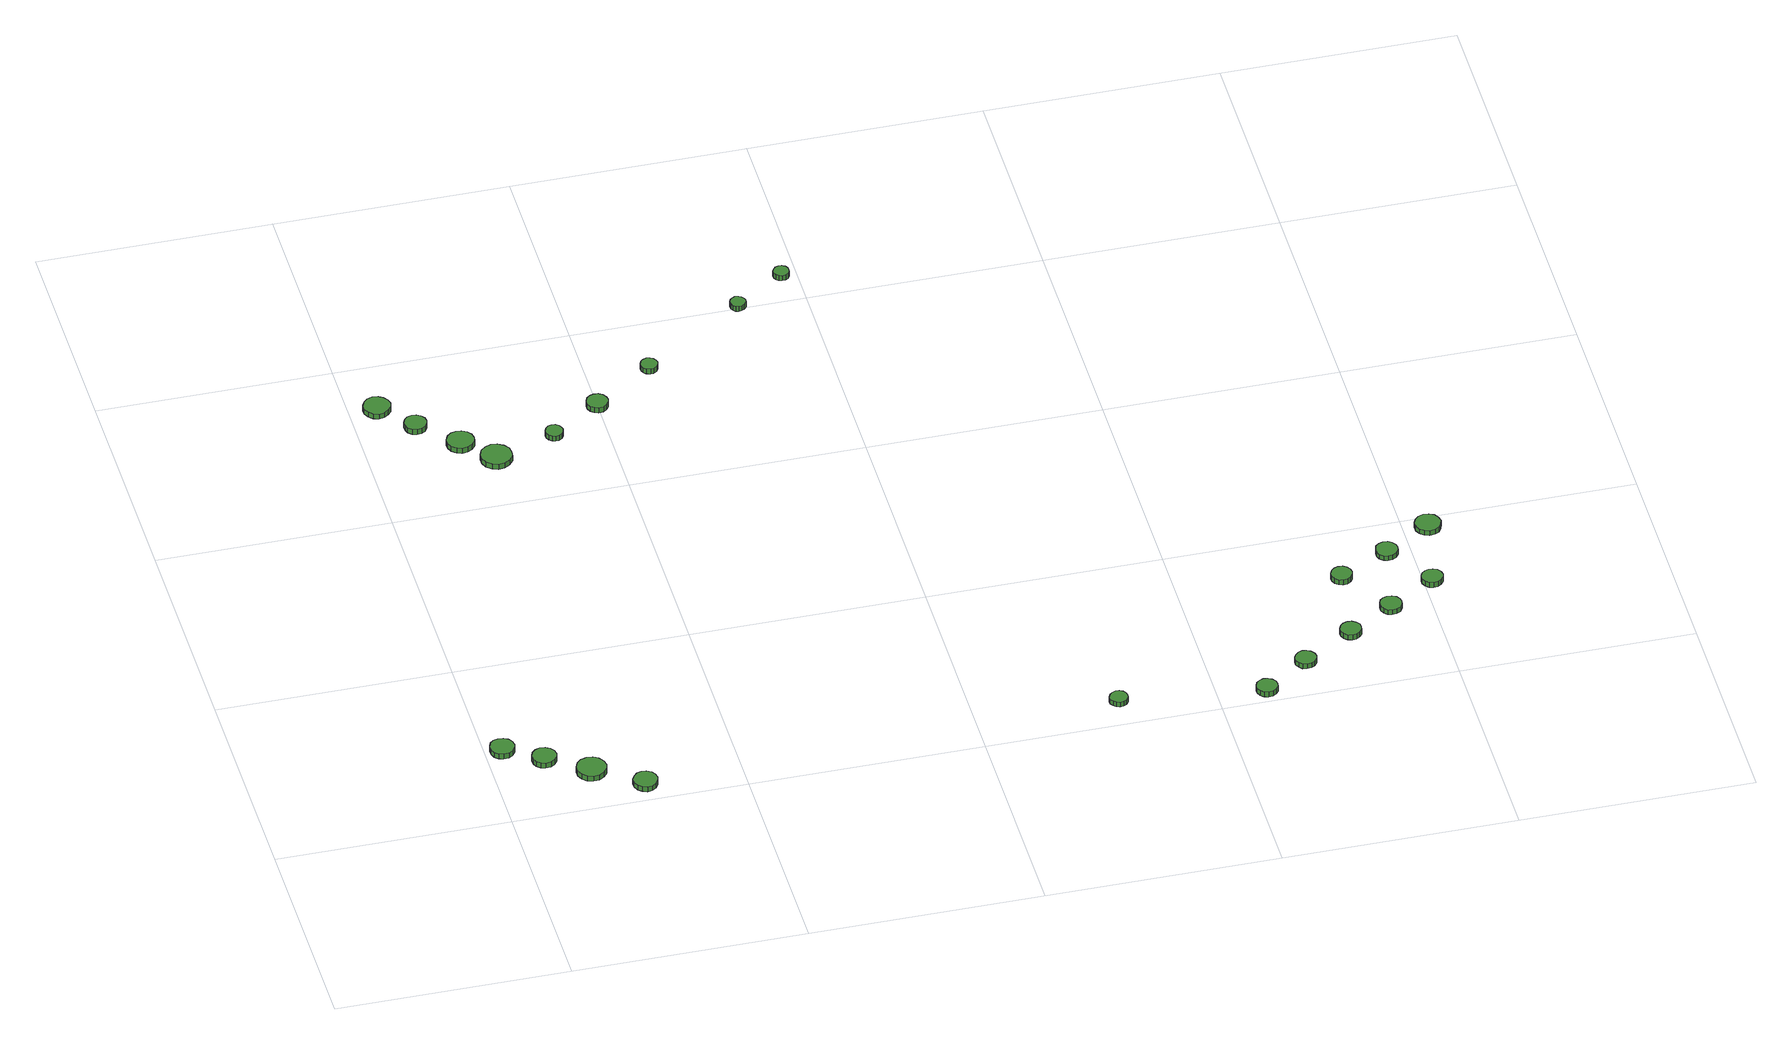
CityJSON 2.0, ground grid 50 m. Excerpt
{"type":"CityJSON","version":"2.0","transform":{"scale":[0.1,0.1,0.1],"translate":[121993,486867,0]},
"CityObjects":{
"tree1":{"type":"SolitaryVegetationObject","attributes":{"function":"something"},"geometry":[{"type":"MultiSurface","lod":"1","boundaries":[[[0,1,2,3,4,5,6,7,8,9,10,11,12,13,14]],[[15,16,17,18,19,20,21,22,23,24,25,26,27,28,29]],[[0,29,28,1]],[[1,28,27,2]],[[2,27,26,3]],[[3,26,25,4]],[[4,25,24,5]],[[5,24,23,6]],[[6,23,22,7]],[[7,22,21,8]],[[8,21,20,9]],[[9,20,19,10]],[[10,19,18,11]],[[11,18,17,12]],[[12,17,16,13]],[[13,16,15,14]],[[14,15,29,0]]]}]},
"tree2":{"type":"SolitaryVegetationObject","attributes":{"function":"something"},"geometry":[{"type":"MultiSurface","lod":"1","boundaries":[[[30,31,32,33,34,35,36,37,38,39,40,41,42,43,44]],[[45,46,47,48,49,50,51,52,53,54,55,56,57,58,59]],[[30,59,58,31]],[[31,58,57,32]],[[32,57,56,33]],[[33,56,55,34]],[[34,55,54,35]],[[35,54,53,36]],[[36,53,52,37]],[[37,52,51,38]],[[38,51,50,39]],[[39,50,49,40]],[[40,49,48,41]],[[41,48,47,42]],[[42,47,46,43]],[[43,46,45,44]],[[44,45,59,30]]]}]},
"tree3":{"type":"SolitaryVegetationObject","attributes":{"function":"something"},"geometry":[{"type":"MultiSurface","lod":"1","boundaries":[[[60,61,62,63,64,65,66,67,68,69,70,71,72,73,74]],[[75,76,77,78,79,80,81,82,83,84,85,86,87,88,89]],[[60,89,88,61]],[[61,88,87,62]],[[62,87,86,63]],[[63,86,85,64]],[[64,85,84,65]],[[65,84,83,66]],[[66,83,82,67]],[[67,82,81,68]],[[68,81,80,69]],[[69,80,79,70]],[[70,79,78,71]],[[71,78,77,72]],[[72,77,76,73]],[[73,76,75,74]],[[74,75,89,60]]]}]},
"tree4":{"type":"SolitaryVegetationObject","attributes":{"function":"something"},"geometry":[{"type":"MultiSurface","lod":"1","boundaries":[[[90,91,92,93,94,95,96,97,98,99,100,101,102,103,104]],[[105,106,107,108,109,110,111,112,113,114,115,116,117,118,119]],[[90,119,118,91]],[[91,118,117,92]],[[92,117,116,93]],[[93,116,115,94]],[[94,115,114,95]],[[95,114,113,96]],[[96,113,112,97]],[[97,112,111,98]],[[98,111,110,99]],[[99,110,109,100]],[[100,109,108,101]],[[101,108,107,102]],[[102,107,106,103]],[[103,106,105,104]],[[104,105,119,90]]]}]},
"tree5":{"type":"SolitaryVegetationObject","attributes":{"function":"something"},"geometry":[{"type":"MultiSurface","lod":"1","boundaries":[[[120,121,122,123,124,125,126,127,128,129,130,131,132,133,134]],[[135,136,137,138,139,140,141,142,143,144,145,146,147,148,149]],[[120,149,148,121]],[[121,148,147,122]],[[122,147,146,123]],[[123,146,145,124]],[[124,145,144,125]],[[125,144,143,126]],[[126,143,142,127]],[[127,142,141,128]],[[128,141,140,129]],[[129,140,139,130]],[[130,139,138,131]],[[131,138,137,132]],[[132,137,136,133]],[[133,136,135,134]],[[134,135,149,120]]]}]},
"tree6":{"type":"SolitaryVegetationObject","attributes":{"function":"something"},"geometry":[{"type":"MultiSurface","lod":"1","boundaries":[[[150,151,152,153,154,155,156,157,158,159,160,161,162,163,164]],[[165,166,167,168,169,170,171,172,173,174,175,176,177,178,179]],[[150,179,178,151]],[[151,178,177,152]],[[152,177,176,153]],[[153,176,175,154]],[[154,175,174,155]],[[155,174,173,156]],[[156,173,172,157]],[[157,172,171,158]],[[158,171,170,159]],[[159,170,169,160]],[[160,169,168,161]],[[161,168,167,162]],[[162,167,166,163]],[[163,166,165,164]],[[164,165,179,150]]]}]},
"tree7":{"type":"SolitaryVegetationObject","attributes":{"function":"something"},"geometry":[{"type":"MultiSurface","lod":"1","boundaries":[[[180,181,182,183,184,185,186,187,188,189,190,191,192,193,194]],[[195,196,197,198,199,200,201,202,203,204,205,206,207,208,209]],[[180,209,208,181]],[[181,208,207,182]],[[182,207,206,183]],[[183,206,205,184]],[[184,205,204,185]],[[185,204,203,186]],[[186,203,202,187]],[[187,202,201,188]],[[188,201,200,189]],[[189,200,199,190]],[[190,199,198,191]],[[191,198,197,192]],[[192,197,196,193]],[[193,196,195,194]],[[194,195,209,180]]]}]},
"tree8":{"type":"SolitaryVegetationObject","attributes":{"function":"something"},"geometry":[{"type":"MultiSurface","lod":"1","boundaries":[[[210,211,212,213,214,215,216,217,218,219,220,221,222,223,224]],[[225,226,227,228,229,230,231,232,233,234,235,236,237,238,239]],[[210,239,238,211]],[[211,238,237,212]],[[212,237,236,213]],[[213,236,235,214]],[[214,235,234,215]],[[215,234,233,216]],[[216,233,232,217]],[[217,232,231,218]],[[218,231,230,219]],[[219,230,229,220]],[[220,229,228,221]],[[221,228,227,222]],[[222,227,226,223]],[[223,226,225,224]],[[224,225,239,210]]]}]},
"tree9":{"type":"SolitaryVegetationObject","attributes":{"function":"something"},"geometry":[{"type":"MultiSurface","lod":"1","boundaries":[[[240,241,242,243,244,245,246,247,248,249,250,251,252,253,254]],[[255,256,257,258,259,260,261,262,263,264,265,266,267,268,269]],[[240,269,268,241]],[[241,268,267,242]],[[242,267,266,243]],[[243,266,265,244]],[[244,265,264,245]],[[245,264,263,246]],[[246,263,262,247]],[[247,262,261,248]],[[248,261,260,249]],[[249,260,259,250]],[[250,259,258,251]],[[251,258,257,252]],[[252,257,256,253]],[[253,256,255,254]],[[254,255,269,240]]]}]},
"tree10":{"type":"SolitaryVegetationObject","attributes":{"function":"something"},"geometry":[{"type":"MultiSurface","lod":"1","boundaries":[[[270,271,272,273,274,275,276,277,278,279,280,281,282,283,284]],[[285,286,287,288,289,290,291,292,293,294,295,296,297,298,299]],[[270,299,298,271]],[[271,298,297,272]],[[272,297,296,273]],[[273,296,295,274]],[[274,295,294,275]],[[275,294,293,276]],[[276,293,292,277]],[[277,292,291,278]],[[278,291,290,279]],[[279,290,289,280]],[[280,289,288,281]],[[281,288,287,282]],[[282,287,286,283]],[[283,286,285,284]],[[284,285,299,270]]]}]},
"tree11":{"type":"SolitaryVegetationObject","attributes":{"function":"something"},"geometry":[{"type":"MultiSurface","lod":"1","boundaries":[[[300,301,302,303,304,305,306,307,308,309,310,311,312,313,314]],[[315,316,317,318,319,320,321,322,323,324,325,326,327,328,329]],[[300,329,328,301]],[[301,328,327,302]],[[302,327,326,303]],[[303,326,325,304]],[[304,325,324,305]],[[305,324,323,306]],[[306,323,322,307]],[[307,322,321,308]],[[308,321,320,309]],[[309,320,319,310]],[[310,319,318,311]],[[311,318,317,312]],[[312,317,316,313]],[[313,316,315,314]],[[314,315,329,300]]]}]},
"tree12":{"type":"SolitaryVegetationObject","attributes":{"function":"something"},"geometry":[{"type":"MultiSurface","lod":"1","boundaries":[[[330,331,332,333,334,335,336,337,338,339,340,341,342,343,344]],[[345,346,347,348,349,350,351,352,353,354,355,356,357,358,359]],[[330,359,358,331]],[[331,358,357,332]],[[332,357,356,333]],[[333,356,355,334]],[[334,355,354,335]],[[335,354,353,336]],[[336,353,352,337]],[[337,352,351,338]],[[338,351,350,339]],[[339,350,349,340]],[[340,349,348,341]],[[341,348,347,342]],[[342,347,346,343]],[[343,346,345,344]],[[344,345,359,330]]]}]},
"tree13":{"type":"SolitaryVegetationObject","attributes":{"function":"something"},"geometry":[{"type":"MultiSurface","lod":"1","boundaries":[[[360,361,362,363,364,365,366,367,368,369,370,371,372,373,374]],[[375,376,377,378,379,380,381,382,383,384,385,386,387,388,389]],[[360,389,388,361]],[[361,388,387,362]],[[362,387,386,363]],[[363,386,385,364]],[[364,385,384,365]],[[365,384,383,366]],[[366,383,382,367]],[[367,382,381,368]],[[368,381,380,369]],[[369,380,379,370]],[[370,379,378,371]],[[371,378,377,372]],[[372,377,376,373]],[[373,376,375,374]],[[374,375,389,360]]]}]},
"tree14":{"type":"SolitaryVegetationObject","attributes":{"function":"something"},"geometry":[{"type":"MultiSurface","lod":"1","boundaries":[[[390,391,392,393,394,395,396,397,398,399,400,401,402,403,404]],[[405,406,407,408,409,410,411,412,413,414,415,416,417,418,419]],[[390,419,418,391]],[[391,418,417,392]],[[392,417,416,393]],[[393,416,415,394]],[[394,415,414,395]],[[395,414,413,396]],[[396,413,412,397]],[[397,412,411,398]],[[398,411,410,399]],[[399,410,409,400]],[[400,409,408,401]],[[401,408,407,402]],[[402,407,406,403]],[[403,406,405,404]],[[404,405,419,390]]]}]},
"tree15":{"type":"SolitaryVegetationObject","attributes":{"function":"something"},"geometry":[{"type":"MultiSurface","lod":"1","boundaries":[[[420,421,422,423,424,425,426,427,428,429,430,431,432,433,434]],[[435,436,437,438,439,440,441,442,443,444,445,446,447,448,449]],[[420,449,448,421]],[[421,448,447,422]],[[422,447,446,423]],[[423,446,445,424]],[[424,445,444,425]],[[425,444,443,426]],[[426,443,442,427]],[[427,442,441,428]],[[428,441,440,429]],[[429,440,439,430]],[[430,439,438,431]],[[431,438,437,432]],[[432,437,436,433]],[[433,436,435,434]],[[434,435,449,420]]]}]},
"tree16":{"type":"SolitaryVegetationObject","attributes":{"function":"something"},"geometry":[{"type":"MultiSurface","lod":"1","boundaries":[[[450,451,452,453,454,455,456,457,458,459,460,461,462,463,464]],[[465,466,467,468,469,470,471,472,473,474,475,476,477,478,479]],[[450,479,478,451]],[[451,478,477,452]],[[452,477,476,453]],[[453,476,475,454]],[[454,475,474,455]],[[455,474,473,456]],[[456,473,472,457]],[[457,472,471,458]],[[458,471,470,459]],[[459,470,469,460]],[[460,469,468,461]],[[461,468,467,462]],[[462,467,466,463]],[[463,466,465,464]],[[464,465,479,450]]]}]},
"tree17":{"type":"SolitaryVegetationObject","attributes":{"function":"something"},"geometry":[{"type":"MultiSurface","lod":"1","boundaries":[[[480,481,482,483,484,485,486,487,488,489,490,491,492,493,494]],[[495,496,497,498,499,500,501,502,503,504,505,506,507,508,509]],[[480,509,508,481]],[[481,508,507,482]],[[482,507,506,483]],[[483,506,505,484]],[[484,505,504,485]],[[485,504,503,486]],[[486,503,502,487]],[[487,502,501,488]],[[488,501,500,489]],[[489,500,499,490]],[[490,499,498,491]],[[491,498,497,492]],[[492,497,496,493]],[[493,496,495,494]],[[494,495,509,480]]]}]},
"tree18":{"type":"SolitaryVegetationObject","attributes":{"function":"something"},"geometry":[{"type":"MultiSurface","lod":"1","boundaries":[[[510,511,512,513,514,515,516,517,518,519,520,521,522,523,524]],[[525,526,527,528,529,530,531,532,533,534,535,536,537,538,539]],[[510,539,538,511]],[[511,538,537,512]],[[512,537,536,513]],[[513,536,535,514]],[[514,535,534,515]],[[515,534,533,516]],[[516,533,532,517]],[[517,532,531,518]],[[518,531,530,519]],[[519,530,529,520]],[[520,529,528,521]],[[521,528,527,522]],[[522,527,526,523]],[[523,526,525,524]],[[524,525,539,510]]]}]},
"tree19":{"type":"SolitaryVegetationObject","attributes":{"function":"something"},"geometry":[{"type":"MultiSurface","lod":"1","boundaries":[[[540,541,542,543,544,545,546,547,548,549,550,551,552,553,554]],[[555,556,557,558,559,560,561,562,563,564,565,566,567,568,569]],[[540,569,568,541]],[[541,568,567,542]],[[542,567,566,543]],[[543,566,565,544]],[[544,565,564,545]],[[545,564,563,546]],[[546,563,562,547]],[[547,562,561,548]],[[548,561,560,549]],[[549,560,559,550]],[[550,559,558,551]],[[551,558,557,552]],[[552,557,556,553]],[[553,556,555,554]],[[554,555,569,540]]]}]},
"tree20":{"type":"SolitaryVegetationObject","attributes":{"function":"something"},"geometry":[{"type":"MultiSurface","lod":"1","boundaries":[[[570,571,572,573,574,575,576,577,578,579,580,581,582,583,584]],[[585,586,587,588,589,590,591,592,593,594,595,596,597,598,599]],[[570,599,598,571]],[[571,598,597,572]],[[572,597,596,573]],[[573,596,595,574]],[[574,595,594,575]],[[575,594,593,576]],[[576,593,592,577]],[[577,592,591,578]],[[578,591,590,579]],[[579,590,589,580]],[[580,589,588,581]],[[581,588,587,582]],[[582,587,586,583]],[[583,586,585,584]],[[584,585,599,570]]]}]},
"tree21":{"type":"SolitaryVegetationObject","attributes":{"function":"something"},"geometry":[{"type":"MultiSurface","lod":"1","boundaries":[[[600,601,602,603,604,605,606,607,608,609,610,611,612,613,614]],[[615,616,617,618,619,620,621,622,623,624,625,626,627,628,629]],[[600,629,628,601]],[[601,628,627,602]],[[602,627,626,603]],[[603,626,625,604]],[[604,625,624,605]],[[605,624,623,606]],[[606,623,622,607]],[[607,622,621,608]],[[608,621,620,609]],[[609,620,619,610]],[[610,619,618,611]],[[611,618,617,612]],[[612,617,616,613]],[[613,616,615,614]],[[614,615,629,600]]]}]},
"tree22":{"type":"SolitaryVegetationObject","attributes":{"function":"something"},"geometry":[{"type":"MultiSurface","lod":"1","boundaries":[[[630,631,632,633,634,635,636,637,638,639,640,641,642,643,644]],[[645,646,647,648,649,650,651,652,653,654,655,656,657,658,659]],[[630,659,658,631]],[[631,658,657,632]],[[632,657,656,633]],[[633,656,655,634]],[[634,655,654,635]],[[635,654,653,636]],[[636,653,652,637]],[[637,652,651,638]],[[638,651,650,639]],[[639,650,649,640]],[[640,649,648,641]],[[641,648,647,642]],[[642,647,646,643]],[[643,646,645,644]],[[644,645,659,630]]]}]}
},
"vertices":[
[61,218,22],[59,229,22],[52,238,22],[43,243,22],[32,244,22],[22,241,22],[14,234,22],[10,224,22],[10,213,22],[14,203,22],[22,196,22],[32,193,22],[43,194,22],[52,199,22],[59,208,22],[59,208,9],[52,199,9],[43,194,9],[32,193,9],[22,196,9],[14,203,9],[10,213,9],[10,224,9],[14,234,9],[22,241,9],[32,244,9],[43,243,9],[52,238,9],[59,229,9],[61,218,9],
[137,169,22],[135,179,22],[128,188,22],[119,193,22],[108,195,22],[98,191,22],[90,184,22],[86,174,22],[86,163,22],[90,154,22],[98,146,22],[108,143,22],[119,144,22],[128,150,22],[135,158,22],[135,158,9],[128,150,9],[119,144,9],[108,143,9],[98,146,9],[90,154,9],[86,163,9],[86,174,9],[90,184,9],[98,191,9],[108,195,9],[119,193,9],[128,188,9],[135,179,9],[137,169,9],
[228,109,22],[225,122,22],[217,133,22],[206,140,22],[193,141,22],[180,137,22],[170,128,22],[165,116,22],[165,103,22],[170,91,22],[180,82,22],[193,78,22],[206,79,22],[217,86,22],[225,96,22],[225,96,9],[217,86,9],[206,79,9],[193,78,9],[180,82,9],[170,91,9],[165,103,9],[165,116,9],[170,128,9],[180,137,9],[193,141,9],[206,140,9],[217,133,9],[225,122,9],[228,109,9],
[319,44,22],[317,55,22],[311,63,22],[301,69,22],[291,70,22],[281,67,22],[273,59,22],[268,50,22],[268,39,22],[273,29,22],[281,22,22],[291,18,22],[301,19,22],[311,25,22],[317,34,22],[317,34,9],[311,25,9],[301,19,9],[291,18,9],[281,22,9],[273,29,9],[268,39,9],[268,50,9],[273,59,9],[281,67,9],[291,70,9],[301,69,9],[311,63,9],[317,55,9],[319,44,9],
[88,1362,15],[85,1374,15],[78,1383,15],[68,1389,15],[56,1391,15],[45,1387,15],[36,1379,15],[31,1368,15],[31,1356,15],[36,1345,15],[45,1337,15],[56,1333,15],[68,1335,15],[78,1341,15],[85,1350,15],[85,1350,2],[78,1341,2],[68,1335,2],[56,1333,2],[45,1337,2],[36,1345,2],[31,1356,2],[31,1368,2],[36,1379,2],[45,1387,2],[56,1391,2],[68,1389,2],[78,1383,2],[85,1374,2],[88,1362,2],
[145,1287,17],[143,1297,17],[137,1305,17],[129,1310,17],[119,1311,17],[109,1308,17],[102,1301,17],[98,1292,17],[98,1282,17],[102,1273,17],[109,1266,17],[119,1263,17],[129,1264,17],[137,1269,17],[143,1277,17],[143,1277,4],[137,1269,4],[129,1264,4],[119,1263,4],[109,1266,4],[102,1273,4],[98,1282,4],[98,1292,4],[102,1301,4],[109,1308,4],[119,1311,4],[129,1310,4],[137,1305,4],[143,1297,4],[145,1287,4],
[225,1208,19],[223,1219,19],[216,1229,19],[205,1235,19],[193,1236,19],[182,1233,19],[173,1225,19],[168,1214,19],[168,1202,19],[173,1191,19],[182,1183,19],[193,1179,19],[205,1180,19],[216,1186,19],[223,1196,19],[223,1196,6],[216,1186,6],[205,1180,6],[193,1179,6],[182,1183,6],[173,1191,6],[168,1202,6],[168,1214,6],[173,1225,6],[182,1233,6],[193,1236,6],[205,1235,6],[216,1229,6],[223,1219,6],[225,1208,6],
[288,1141,21],[286,1155,21],[277,1166,21],[265,1173,21],[252,1175,21],[239,1170,21],[228,1161,21],[223,1148,21],[223,1135,21],[228,1122,21],[239,1113,21],[252,1108,21],[265,1110,21],[277,1117,21],[286,1128,21],[286,1128,8],[277,1117,8],[265,1110,8],[252,1108,8],[239,1113,8],[228,1122,8],[223,1135,8],[223,1148,8],[228,1161,8],[239,1170,8],[252,1175,8],[265,1173,8],[277,1166,8],[286,1155,8],[288,1141,8],
[408,1186,22],[406,1194,22],[402,1200,22],[395,1204,22],[387,1205,22],[380,1203,22],[374,1197,22],[371,1190,22],[371,1182,22],[374,1175,22],[380,1170,22],[387,1167,22],[395,1168,22],[402,1172,22],[406,1179,22],[406,1179,9],[402,1172,9],[395,1168,9],[387,1167,9],[380,1170,9],[374,1175,9],[371,1182,9],[371,1190,9],[374,1197,9],[380,1203,9],[387,1205,9],[395,1204,9],[402,1200,9],[406,1194,9],[408,1186,9],
[521,1260,20],[519,1269,20],[514,1277,20],[506,1282,20],[496,1283,20],[487,1280,20],[480,1274,20],[476,1265,20],[476,1255,20],[480,1246,20],[487,1240,20],[496,1237,20],[506,1238,20],[514,1243,20],[519,1251,20],[519,1251,7],[514,1243,7],[506,1238,7],[496,1237,7],[487,1240,7],[480,1246,7],[476,1255,7],[476,1265,7],[480,1274,7],[487,1280,7],[496,1283,7],[506,1282,7],[514,1277,7],[519,1269,7],[521,1260,7],
[649,1352,20],[647,1359,20],[643,1365,20],[636,1369,20],[629,1370,20],[621,1367,20],[616,1362,20],[613,1355,20],[613,1348,20],[616,1341,20],[621,1336,20],[629,1333,20],[636,1334,20],[643,1338,20],[647,1344,20],[647,1344,7],[643,1338,7],[636,1334,7],[629,1333,7],[621,1336,7],[616,1341,7],[613,1348,7],[613,1355,7],[616,1362,7],[621,1367,7],[629,1370,7],[636,1369,7],[643,1365,7],[647,1359,7],[649,1352,7],
[873,1504,19],[872,1510,19],[867,1516,19],[861,1519,19],[854,1520,19],[848,1518,19],[843,1513,19],[840,1507,19],[840,1500,19],[843,1494,19],[848,1489,19],[854,1487,19],[861,1488,19],[867,1491,19],[872,1497,19],[872,1497,6],[867,1491,6],[861,1488,6],[854,1487,6],[848,1489,6],[843,1494,6],[840,1500,6],[840,1507,6],[843,1513,6],[848,1518,6],[854,1520,6],[861,1519,6],[867,1516,6],[872,1510,6],[873,1504,6],
[1317,67,21],[1316,75,21],[1311,82,21],[1304,86,21],[1296,87,21],[1289,84,21],[1283,79,21],[1279,71,21],[1279,63,21],[1283,56,21],[1289,51,21],[1296,48,21],[1304,49,21],[1311,53,21],[1316,60,21],[1316,60,9],[1311,53,9],[1304,49,9],[1296,48,9],[1289,51,9],[1283,56,9],[1279,63,9],[1279,71,9],[1283,79,9],[1289,84,9],[1296,87,9],[1304,86,9],[1311,82,9],[1316,75,9],[1317,67,9],
[983,1578,19],[982,1585,19],[978,1591,19],[972,1594,19],[965,1595,19],[958,1593,19],[953,1588,19],[950,1582,19],[950,1575,19],[953,1569,19],[958,1564,19],[965,1562,19],[972,1563,19],[978,1566,19],[982,1572,19],[982,1572,6],[978,1566,6],[972,1563,6],[965,1562,6],[958,1564,6],[953,1569,6],[950,1575,6],[950,1582,6],[953,1588,6],[958,1593,6],[965,1595,6],[972,1594,6],[978,1591,6],[982,1585,6],[983,1578,6],
[1624,28,22],[1622,37,22],[1616,44,22],[1608,49,22],[1599,50,22],[1590,47,22],[1583,41,22],[1579,32,22],[1579,23,22],[1583,14,22],[1590,8,22],[1599,5,22],[1608,6,22],[1616,11,22],[1622,18,22],[1622,18,9],[1616,11,9],[1608,6,9],[1599,5,9],[1590,8,9],[1583,14,9],[1579,23,9],[1579,32,9],[1583,41,9],[1590,47,9],[1599,50,9],[1608,49,9],[1616,44,9],[1622,37,9],[1624,28,9],
[1723,97,21],[1721,106,21],[1715,114,21],[1707,119,21],[1698,120,21],[1689,117,21],[1682,110,21],[1678,102,21],[1678,92,21],[1682,84,21],[1689,77,21],[1698,75,21],[1707,76,21],[1715,80,21],[1721,88,21],[1721,88,9],[1715,80,9],[1707,76,9],[1698,75,9],[1689,77,9],[1682,84,9],[1678,92,9],[1678,102,9],[1682,110,9],[1689,117,9],[1698,120,9],[1707,119,9],[1715,114,9],[1721,106,9],[1723,97,9],
[1835,168,20],[1834,177,20],[1828,184,20],[1820,189,20],[1811,190,20],[1802,187,20],[1795,181,20],[1791,172,20],[1791,163,20],[1795,154,20],[1802,148,20],[1811,145,20],[1820,146,20],[1828,151,20],[1834,158,20],[1834,158,7],[1828,151,7],[1820,146,7],[1811,145,7],[1802,148,7],[1795,154,7],[1791,163,7],[1791,172,7],[1795,181,7],[1802,187,7],[1811,190,7],[1820,189,7],[1828,184,7],[1834,177,7],[1835,168,7],
[1861,346,19],[1859,356,19],[1854,363,19],[1846,368,19],[1836,369,19],[1828,366,19],[1821,360,19],[1817,351,19],[1817,342,19],[1821,333,19],[1828,327,19],[1836,324,19],[1846,325,19],[1854,330,19],[1859,337,19],[1859,337,6],[1854,330,6],[1846,325,6],[1836,324,6],[1828,327,6],[1821,333,6],[1817,342,6],[1817,351,6],[1821,360,6],[1828,366,6],[1836,369,6],[1846,368,6],[1854,363,6],[1859,356,6],[1861,346,6],
[1936,228,19],[1934,238,19],[1929,245,19],[1920,250,19],[1910,251,19],[1901,248,19],[1894,242,19],[1890,233,19],[1890,223,19],[1894,214,19],[1901,208,19],[1910,205,19],[1920,206,19],[1929,211,19],[1934,219,19],[1934,219,7],[1929,211,7],[1920,206,7],[1910,205,7],[1901,208,7],[1894,214,7],[1890,223,7],[1890,233,7],[1894,242,7],[1901,248,7],[1910,251,7],[1920,250,7],[1929,245,7],[1934,238,7],[1936,228,7],
[1971,400,19],[1969,410,19],[1963,418,19],[1955,423,19],[1945,424,19],[1936,421,19],[1928,414,19],[1925,405,19],[1925,395,19],[1928,387,19],[1936,380,19],[1945,377,19],[1955,378,19],[1963,383,19],[1969,391,19],[1969,391,7],[1963,383,7],[1955,378,7],[1945,377,7],[1936,380,7],[1928,387,7],[1925,395,7],[1925,405,7],[1928,414,7],[1936,421,7],[1945,424,7],[1955,423,7],[1963,418,7],[1969,410,7],[1971,400,7],
[2039,292,20],[2037,301,20],[2031,309,20],[2023,313,20],[2014,314,20],[2005,311,20],[1998,305,20],[1994,297,20],[1994,287,20],[1998,279,20],[2005,272,20],[2014,269,20],[2023,270,20],[2031,275,20],[2037,283,20],[2037,283,7],[2031,275,7],[2023,270,7],[2014,269,7],[2005,272,7],[1998,279,7],[1994,287,7],[1994,297,7],[1998,305,7],[2005,311,7],[2014,314,7],[2023,313,7],[2031,309,7],[2037,301,7],[2039,292,7],
[2078,463,19],[2075,474,19],[2069,484,19],[2059,489,19],[2047,491,19],[2036,487,19],[2028,479,19],[2023,469,19],[2023,457,19],[2028,447,19],[2036,439,19],[2047,435,19],[2059,437,19],[2069,442,19],[2075,452,19],[2075,452,7],[2069,442,7],[2059,437,7],[2047,435,7],[2036,439,7],[2028,447,7],[2023,457,7],[2023,469,7],[2028,479,7],[2036,487,7],[2047,491,7],[2059,489,7],[2069,484,7],[2075,474,7],[2078,463,7]
]}
